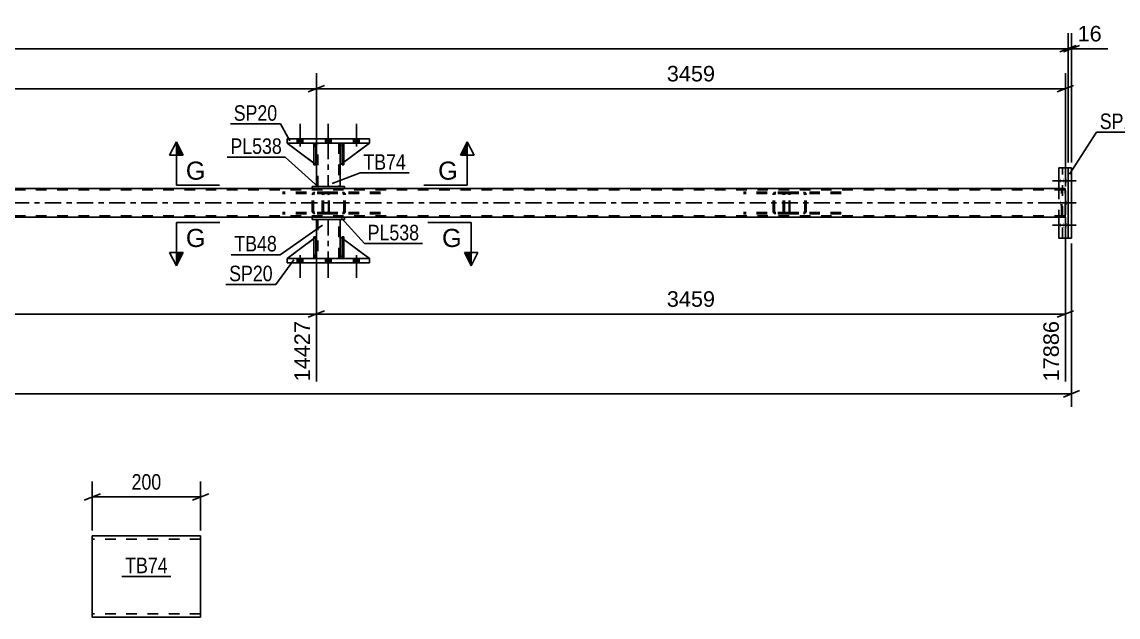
# Model space of a CAD drawing. Header units: millimetres. Extents: x 0 to 841, y 0 to 594.
# Drawn here: x 534.4 to 736.9, y 155.4 to 265.3 of the extents above; entities that cross this region are included whole.
import ezdxf

# ---------------------------------------------------------------- set-up
doc = ezdxf.new("R2010")
doc.units = ezdxf.units.MM
doc.linetypes.add('DXK_LINE_DOT2', pattern=[3.9198, 1.9599, -1.9599])
doc.linetypes.add('DXK_LINE_DOT3', pattern=[5.9187, 2.979, -0.9799, 0.9799, -0.9799])
doc.styles.add('Arial', font='ARIAL.TTF', dxfattribs={"height": 0.2})
doc.styles.add('Arial Narrow', font='ARIALN.TTF', dxfattribs={"height": 0.2})

# ---------------------------------------------------------------- blocks, each defined once
blk = doc.blocks.new('Part-318886624-4683 - 4663')
at = {"color": 2, "linetype": 'Continuous'}
for p, q in [((588.78, 242.89), (588.78, 242.29)), ((593.18, 242.89), (593.18, 242.29)), ((588.78, 238.89), (588.78, 234.89)), ((593.18, 238.89), (593.18, 234.89))]:
    blk.add_line(p, q, dxfattribs=at)
at = {"color": 7, "linetype": 'DXK_LINE_DOT2'}
for p, q in [((588.78, 242.89), (593.18, 242.89)), ((588.78, 242.29), (588.78, 238.89)), ((589.02, 234.89), (589.02, 242.89)), ((592.94, 242.89), (592.94, 234.89)), ((593.18, 242.29), (593.18, 238.89)), ((593.18, 234.89), (588.78, 234.89))]:
    blk.add_line(p, q, dxfattribs=at)
at = {"color": 7, "linetype": 'DXK_LINE_DOT3'}
blk.add_line((590.98, 242.89), (590.98, 234.89), dxfattribs=at)
blk = doc.blocks.new('Part-318886624-4684 - 4663')
at = {"color": 7, "linetype": 'DXK_LINE_DOT2'}
for p, q in [((593.18, 222.21), (593.18, 225.61)), ((593.18, 225.61), (598.58, 221.61)), ((593.78, 221.61), (593.18, 222.21)), ((598.58, 221.61), (593.78, 221.61))]:
    blk.add_line(p, q, dxfattribs=at)
blk = doc.blocks.new('Part-318886624-4685 - 4663')
at = {"color": 2, "linetype": 'Continuous'}
for p, q in [((593.18, 222.21), (593.18, 225.61)), ((593.18, 225.61), (593.54, 225.34)), ((598.58, 221.61), (593.86, 225.11)), ((593.54, 221.85), (593.18, 222.21))]:
    blk.add_line(p, q, dxfattribs=at)
at = {"color": 7, "linetype": 'DXK_LINE_DOT2'}
for p, q in [((593.86, 225.11), (593.54, 225.34)), ((593.54, 221.85), (593.78, 221.61)), ((593.78, 221.61), (598.58, 221.61))]:
    blk.add_line(p, q, dxfattribs=at)
blk = doc.blocks.new('Part-318886624-4750 - 4663')
at = {"color": 2, "linetype": 'Continuous'}
for p, q in [((588.66, 242.89), (588.34, 242.89)), ((588.34, 242.89), (588.34, 238.89)), ((588.66, 242.89), (588.66, 242.89)), ((588.66, 242.89), (588.66, 238.89)), ((588.66, 238.89), (588.34, 238.89))]:
    blk.add_line(p, q, dxfattribs=at)
at = {"color": 7, "linetype": 'DXK_LINE_DOT2'}
for p, q in [((588.34, 242.89), (588.34, 242.29)), ((588.34, 242.89), (588.34, 242.89)), ((588.66, 242.29), (588.34, 242.29)), ((588.34, 242.29), (588.34, 238.89)), ((588.66, 242.29), (588.66, 242.89)), ((588.66, 242.89), (588.66, 242.89)), ((588.66, 238.89), (588.66, 242.29))]:
    blk.add_line(p, q, dxfattribs=at)
blk = doc.blocks.new('Part-318886624-4693 - 4663')
at = {"color": 2, "linetype": 'Continuous'}
for p, q in [((588.78, 225.61), (588.78, 228.81)), ((593.18, 225.61), (593.18, 228.81)), ((588.78, 221.61), (588.78, 222.21)), ((593.18, 222.21), (593.18, 221.61))]:
    blk.add_line(p, q, dxfattribs=at)
at = {"color": 7, "linetype": 'DXK_LINE_DOT2'}
for p, q in [((593.18, 228.81), (588.78, 228.81)), ((589.02, 228.81), (589.02, 221.61)), ((592.94, 221.61), (592.94, 228.81)), ((588.78, 222.21), (588.78, 225.61)), ((593.18, 222.21), (593.18, 225.61)), ((593.18, 221.61), (588.78, 221.61))]:
    blk.add_line(p, q, dxfattribs=at)
at = {"color": 7, "linetype": 'DXK_LINE_DOT3'}
blk.add_line((590.98, 228.81), (590.98, 221.61), dxfattribs=at)
blk = doc.blocks.new('Part-318886624-4696 - 4663')
at = {"color": 7, "linetype": 'DXK_LINE_DOT2'}
for p, q in [((588.34, 242.29), (588.34, 242.89)), ((588.34, 242.89), (588.34, 242.89)), ((588.34, 242.89), (588.34, 238.89)), ((588.34, 242.89), (588.66, 242.89)), ((588.34, 238.89), (588.34, 242.29)), ((588.34, 242.29), (588.66, 242.29)), ((588.66, 242.89), (588.66, 242.29)), ((588.66, 238.89), (588.66, 242.89)), ((588.66, 242.29), (588.66, 238.89)), ((588.34, 238.89), (588.66, 238.89))]:
    blk.add_line(p, q, dxfattribs=at)
blk = doc.blocks.new('Part-318886624-4776 - 4663')
at = {"color": 7, "linetype": 'DXK_LINE_DOT2'}
for p, q in [((727.09, 234.25), (71.06, 234.25)), ((593.98, 234.49), (587.98, 234.49)), ((726.45, 234.01), (726.46, 234.19)), ((726.45, 229.69), (726.45, 234.01)), ((726.46, 234.19), (726.47, 234.35)), ((726.47, 234.35), (726.49, 234.45)), ((726.49, 234.45), (726.52, 234.49)), ((726.5, 234.18), (726.49, 234.1)), ((726.49, 234.1), (726.49, 234.01)), ((726.49, 229.69), (726.49, 234.01)), ((726.51, 234.23), (726.5, 234.18)), ((726.52, 234.25), (726.51, 234.23)), ((727.1, 234.23), (727.09, 234.25)), ((727.11, 234.18), (727.1, 234.23)), ((727.12, 234.1), (727.11, 234.18)), ((727.12, 234.01), (727.12, 234.1)), ((727.12, 229.69), (727.12, 234.01)), ((727.09, 229.45), (71.06, 229.45)), ((726.46, 229.5), (726.45, 229.69)), ((726.47, 229.35), (726.46, 229.5)), ((726.49, 229.24), (726.47, 229.35)), ((726.49, 229.69), (726.49, 229.59)), ((726.49, 229.59), (726.5, 229.52)), ((726.52, 229.21), (726.49, 229.24)), ((726.5, 229.52), (726.51, 229.46)), ((726.51, 229.46), (726.52, 229.45)), ((727.09, 229.45), (727.1, 229.46)), ((727.1, 229.46), (727.11, 229.52)), ((727.11, 229.52), (727.12, 229.59)), ((727.12, 229.59), (727.12, 229.69))]:
    blk.add_line(p, q, dxfattribs=at)
at = {"color": 2, "linetype": 'Continuous'}
for p, q in [((587.98, 234.49), (338.58, 234.49)), ((727.09, 234.49), (593.98, 234.49)), ((727.09, 234.49), (727.11, 234.45)), ((727.11, 234.45), (727.13, 234.35)), ((727.13, 234.35), (727.14, 234.19)), ((727.14, 234.19), (727.15, 234.01)), ((727.15, 229.69), (727.15, 234.01)), ((727.09, 229.21), (71.06, 229.21)), ((727.11, 229.24), (727.09, 229.21)), ((727.13, 229.35), (727.11, 229.24)), ((727.14, 229.5), (727.13, 229.35)), ((727.15, 229.69), (727.14, 229.5))]:
    blk.add_line(p, q, dxfattribs=at)
at = {"color": 7, "linetype": 'DXK_LINE_DOT3'}
blk.add_line((71.06, 231.85), (726.8, 231.85), dxfattribs=at)
blk = doc.blocks.new('Part-318886624-4721 - 4663')
at = {"color": 2, "linetype": 'Continuous'}
for p, q in [((583.38, 220.81), (583.38, 221.61)), ((583.38, 221.61), (598.58, 221.61)), ((598.58, 220.81), (583.38, 220.81)), ((598.58, 221.61), (598.58, 220.81))]:
    blk.add_line(p, q, dxfattribs=at)
blk = doc.blocks.new('Part-318886624-4722 - 4663')
at = {"color": 2, "linetype": 'Continuous'}
for p, q in [((593.86, 242.89), (593.54, 242.89)), ((593.54, 242.89), (593.54, 238.89)), ((593.86, 242.89), (593.86, 242.89)), ((593.86, 242.89), (593.86, 238.89)), ((593.86, 238.89), (593.54, 238.89))]:
    blk.add_line(p, q, dxfattribs=at)
at = {"color": 7, "linetype": 'DXK_LINE_DOT2'}
for p, q in [((593.54, 242.89), (593.54, 242.29)), ((593.54, 242.89), (593.54, 242.89)), ((593.86, 242.29), (593.54, 242.29)), ((593.54, 242.29), (593.54, 238.89)), ((593.86, 242.29), (593.86, 242.89)), ((593.86, 242.89), (593.86, 242.89)), ((593.86, 238.89), (593.86, 242.29))]:
    blk.add_line(p, q, dxfattribs=at)
blk = doc.blocks.new('Part-318886624-4922 - 4663')
at = {"color": 7, "linetype": 'DXK_LINE_DOT2'}
for p, q in [((593.78, 242.89), (593.18, 242.29)), ((593.18, 238.89), (598.58, 242.89)), ((593.18, 242.29), (593.18, 238.89)), ((598.58, 242.89), (593.78, 242.89))]:
    blk.add_line(p, q, dxfattribs=at)
blk = doc.blocks.new('Part-318886624-4738 - 4663')
at = {"color": 7, "linetype": 'DXK_LINE_DOT2'}
for p, q in [((590.86, 233.85), (582.54, 233.85)), ((590.86, 233.61), (582.54, 233.61)), ((588.06, 233.55), (588.02, 233.37)), ((588.02, 230.33), (588.02, 233.37)), ((588.27, 233.37), (588.29, 233.46)), ((588.27, 230.33), (588.27, 233.37)), ((588.29, 233.46), (588.35, 233.54)), ((588.52, 233.85), (588.33, 233.81)), ((588.35, 233.54), (588.43, 233.59)), ((588.43, 233.59), (588.52, 233.61)), ((589.87, 233.61), (589.87, 233.85)), ((590.96, 233.81), (590.86, 233.85)), ((590.86, 233.61), (590.91, 233.59)), ((590.91, 233.59), (590.96, 233.54)), ((591.05, 233.71), (590.96, 233.81)), ((590.96, 233.54), (590.98, 233.46)), ((590.98, 233.46), (590.99, 233.37)), ((590.99, 230.33), (590.99, 233.37)), ((591.11, 233.55), (591.05, 233.71)), ((591.13, 233.37), (591.11, 233.55)), ((591.13, 230.33), (591.13, 233.37)), ((590.86, 230.09), (582.54, 230.09)), ((590.86, 229.85), (582.54, 229.85)), ((588.02, 230.33), (588.06, 230.14)), ((588.29, 230.23), (588.27, 230.33)), ((588.35, 230.16), (588.29, 230.23)), ((588.33, 229.88), (588.52, 229.85)), ((588.43, 230.1), (588.35, 230.16)), ((588.52, 230.09), (588.43, 230.1)), ((589.87, 229.85), (589.87, 230.09)), ((590.91, 230.1), (590.86, 230.09)), ((590.86, 229.85), (590.96, 229.88)), ((590.96, 230.16), (590.91, 230.1)), ((590.98, 230.23), (590.96, 230.16)), ((590.96, 229.88), (591.05, 229.99)), ((590.99, 230.33), (590.98, 230.23)), ((591.05, 229.99), (591.11, 230.14)), ((591.11, 230.14), (591.13, 230.33))]:
    blk.add_line(p, q, dxfattribs=at)
for centre, start, end in [((588.51, 233.35), 111.1941, 156.1506), ((588.51, 230.34), 203.8494, 248.8059)]:
    blk.add_arc(centre, 0.492, start, end, dxfattribs=at)
blk = doc.blocks.new('Part-318886624-4803 - 4663')
at = {"color": 7, "linetype": 'DXK_LINE_DOT2'}
for p, q in [((588.34, 225.61), (588.66, 225.61)), ((588.34, 222.21), (588.34, 225.61)), ((588.34, 225.61), (588.34, 221.61)), ((588.66, 225.61), (588.66, 222.21)), ((588.66, 221.61), (588.66, 225.51)), ((588.66, 222.21), (588.34, 222.21)), ((588.34, 221.61), (588.34, 222.21)), ((588.66, 221.61), (588.34, 221.61)), ((588.66, 222.21), (588.66, 221.61)), ((588.66, 221.61), (588.66, 221.61))]:
    blk.add_line(p, q, dxfattribs=at)
blk = doc.blocks.new('Bolt-318886624-4740 - 4663')
at = {"linetype": 'Continuous'}
for points in [[(726.32, 235.95), (726.32, 235.85), (726.32, 235.77), (726.31, 235.69), (726.31, 235.62), (726.3, 235.56), (726.28, 235.53), (726.27, 235.51), (726.26, 235.51), (726.25, 235.53), (726.24, 235.56), (726.23, 235.62), (726.22, 235.69), (726.21, 235.77), (726.21, 235.85), (726.21, 235.95), (726.21, 236.04), (726.21, 236.12), (726.22, 236.2), (726.23, 236.27), (726.24, 236.33), (726.25, 236.36), (726.26, 236.38), (726.27, 236.38), (726.28, 236.36), (726.3, 236.33), (726.31, 236.27), (726.31, 236.2), (726.32, 236.12), (726.32, 236.04)], [(726.86, 235.95), (726.86, 235.85), (726.85, 235.77), (726.85, 235.69), (726.84, 235.62), (726.83, 235.56), (726.82, 235.53), (726.81, 235.51), (726.8, 235.51), (726.78, 235.53), (726.77, 235.56), (726.76, 235.62), (726.76, 235.69), (726.75, 235.77), (726.75, 235.85), (726.74, 235.95), (726.75, 236.04), (726.75, 236.12), (726.76, 236.2), (726.76, 236.27), (726.77, 236.33), (726.78, 236.36), (726.8, 236.38), (726.81, 236.38), (726.82, 236.36), (726.83, 236.33), (726.84, 236.27), (726.85, 236.2), (726.85, 236.12), (726.86, 236.04)], [(727.39, 235.95), (727.39, 235.85), (727.39, 235.77), (727.38, 235.69), (727.38, 235.62), (727.37, 235.56), (727.35, 235.53), (727.34, 235.51), (727.33, 235.51), (727.32, 235.53), (727.31, 235.56), (727.3, 235.62), (727.29, 235.69), (727.28, 235.77), (727.28, 235.85), (727.28, 235.95), (727.28, 236.04), (727.28, 236.12), (727.29, 236.2), (727.3, 236.27), (727.31, 236.33), (727.32, 236.36), (727.33, 236.38), (727.34, 236.38), (727.35, 236.36), (727.37, 236.33), (727.38, 236.27), (727.38, 236.2), (727.39, 236.12), (727.39, 236.04)], [(726.32, 231.85), (726.32, 231.75), (726.32, 231.67), (726.31, 231.59), (726.31, 231.52), (726.3, 231.46), (726.28, 231.43), (726.27, 231.41), (726.26, 231.41), (726.25, 231.43), (726.24, 231.46), (726.23, 231.52), (726.22, 231.59), (726.21, 231.67), (726.21, 231.75), (726.21, 231.85), (726.21, 231.94), (726.21, 232.02), (726.22, 232.1), (726.23, 232.17), (726.24, 232.23), (726.25, 232.26), (726.26, 232.28), (726.27, 232.28), (726.28, 232.26), (726.3, 232.23), (726.31, 232.17), (726.31, 232.1), (726.32, 232.02), (726.32, 231.94)], [(727.39, 231.85), (727.39, 231.75), (727.39, 231.67), (727.38, 231.59), (727.38, 231.52), (727.37, 231.46), (727.35, 231.43), (727.34, 231.41), (727.33, 231.41), (727.32, 231.43), (727.31, 231.46), (727.3, 231.52), (727.29, 231.59), (727.28, 231.67), (727.28, 231.75), (727.28, 231.85), (727.28, 231.94), (727.28, 232.02), (727.29, 232.1), (727.3, 232.17), (727.31, 232.23), (727.32, 232.26), (727.33, 232.28), (727.34, 232.28), (727.35, 232.26), (727.37, 232.23), (727.38, 232.17), (727.38, 232.1), (727.39, 232.02), (727.39, 231.94)], [(726.32, 227.75), (726.32, 227.65), (726.32, 227.57), (726.31, 227.49), (726.31, 227.42), (726.3, 227.36), (726.28, 227.33), (726.27, 227.31), (726.26, 227.31), (726.25, 227.33), (726.24, 227.36), (726.23, 227.42), (726.22, 227.49), (726.21, 227.57), (726.21, 227.65), (726.21, 227.75), (726.21, 227.84), (726.21, 227.92), (726.22, 228), (726.23, 228.07), (726.24, 228.13), (726.25, 228.16), (726.26, 228.18), (726.27, 228.18), (726.28, 228.16), (726.3, 228.13), (726.31, 228.07), (726.31, 228), (726.32, 227.92), (726.32, 227.84)], [(726.86, 227.75), (726.86, 227.65), (726.85, 227.57), (726.85, 227.49), (726.84, 227.42), (726.83, 227.36), (726.82, 227.33), (726.81, 227.31), (726.8, 227.31), (726.78, 227.33), (726.77, 227.36), (726.76, 227.42), (726.76, 227.49), (726.75, 227.57), (726.75, 227.65), (726.74, 227.75), (726.75, 227.84), (726.75, 227.92), (726.76, 228), (726.76, 228.07), (726.77, 228.13), (726.78, 228.16), (726.8, 228.18), (726.81, 228.18), (726.82, 228.16), (726.83, 228.13), (726.84, 228.07), (726.85, 228), (726.85, 227.92), (726.86, 227.84)], [(727.39, 227.75), (727.39, 227.65), (727.39, 227.57), (727.38, 227.49), (727.38, 227.42), (727.37, 227.36), (727.35, 227.33), (727.34, 227.31), (727.33, 227.31), (727.32, 227.33), (727.31, 227.36), (727.3, 227.42), (727.29, 227.49), (727.28, 227.57), (727.28, 227.65), (727.28, 227.75), (727.28, 227.84), (727.28, 227.92), (727.29, 228), (727.3, 228.07), (727.31, 228.13), (727.32, 228.16), (727.33, 228.18), (727.34, 228.18), (727.35, 228.16), (727.37, 228.13), (727.38, 228.07), (727.38, 228), (727.39, 227.92), (727.39, 227.84)]]:
    blk.add_hatch(color=1, dxfattribs=at).paths.add_polyline_path(points)
at = {"color": 1, "linetype": 'Continuous'}
for p, q in [((728.05, 235.95), (724.76, 235.95)), ((728.59, 235.95), (725.29, 235.95)), ((729.12, 235.95), (725.83, 235.95)), ((728.05, 231.85), (724.76, 231.85)), ((729.12, 231.85), (725.83, 231.85)), ((728.05, 227.75), (724.76, 227.75)), ((728.59, 227.75), (725.29, 227.75)), ((729.12, 227.75), (725.83, 227.75))]:
    blk.add_line(p, q, dxfattribs=at)
blk = doc.blocks.new('Part-318886624-4805 - 4663')
at = {"color": 2, "linetype": 'Continuous'}
for p, q in [((588.34, 221.61), (588.34, 225.61)), ((588.34, 225.61), (588.66, 225.61)), ((588.66, 221.61), (588.66, 225.61)), ((588.34, 221.61), (588.34, 221.61)), ((588.66, 221.61), (588.34, 221.61))]:
    blk.add_line(p, q, dxfattribs=at)
at = {"color": 7, "linetype": 'DXK_LINE_DOT2'}
for p, q in [((588.34, 225.61), (588.34, 222.21)), ((588.66, 222.21), (588.66, 225.61)), ((588.34, 222.21), (588.34, 221.61)), ((588.34, 222.21), (588.66, 222.21)), ((588.34, 221.61), (588.34, 221.61)), ((588.34, 221.61), (588.34, 221.61)), ((588.66, 221.61), (588.66, 222.21)), ((588.66, 221.61), (588.66, 221.61))]:
    blk.add_line(p, q, dxfattribs=at)
blk = doc.blocks.new('Bolt-318886624-4741 - 4663')
at = {"linetype": 'Continuous'}
for points in [[(586.3, 243.69), (585.26, 243.69), (585.26, 242.89), (586.3, 242.89)], [(586.3, 243.69), (585.26, 243.69), (585.26, 242.89), (586.3, 242.89)], [(586.3, 243.69), (585.26, 243.69), (585.26, 242.89), (586.3, 242.89)], [(591.5, 243.69), (590.46, 243.69), (590.46, 242.89), (591.5, 242.89)], [(591.5, 243.69), (590.46, 243.69), (590.46, 242.89), (591.5, 242.89)], [(596.7, 243.69), (595.66, 243.69), (595.66, 242.89), (596.7, 242.89)], [(596.7, 243.69), (595.66, 243.69), (595.66, 242.89), (596.7, 242.89)], [(596.7, 243.69), (595.66, 243.69), (595.66, 242.89), (596.7, 242.89)]]:
    blk.add_hatch(color=1, dxfattribs=at).paths.add_polyline_path(points)
at = {"color": 1, "linetype": 'Continuous'}
for p, q in [((585.78, 242.29), (585.78, 246.49)), ((585.78, 242.29), (585.78, 246.49)), ((585.78, 242.29), (585.78, 246.49)), ((590.98, 242.29), (590.98, 246.49)), ((590.98, 242.29), (590.98, 246.49)), ((596.18, 242.29), (596.18, 246.49)), ((596.18, 242.29), (596.18, 246.49)), ((596.18, 242.29), (596.18, 246.49)), ((585.26, 242.89), (585.26, 243.69)), ((585.26, 242.89), (585.26, 243.69)), ((585.26, 242.89), (585.26, 243.69)), ((586.3, 242.89), (586.3, 243.69)), ((586.3, 242.89), (586.3, 243.69)), ((586.3, 242.89), (586.3, 243.69)), ((590.46, 242.89), (590.46, 243.69)), ((590.46, 242.89), (590.46, 243.69)), ((591.5, 242.89), (591.5, 243.69)), ((591.5, 242.89), (591.5, 243.69)), ((595.66, 242.89), (595.66, 243.69)), ((595.66, 242.89), (595.66, 243.69)), ((595.66, 242.89), (595.66, 243.69)), ((596.7, 242.89), (596.7, 243.69)), ((596.7, 242.89), (596.7, 243.69)), ((596.7, 242.89), (596.7, 243.69))]:
    blk.add_line(p, q, dxfattribs=at)
blk = doc.blocks.new('Bolt-318886624-4800 - 4663')
at = {"linetype": 'Continuous'}
for points in [[(585.26, 220.81), (586.3, 220.81), (586.3, 221.61), (585.26, 221.61)], [(585.26, 220.81), (586.3, 220.81), (586.3, 221.61), (585.26, 221.61)], [(585.26, 220.81), (586.3, 220.81), (586.3, 221.61), (585.26, 221.61)], [(590.46, 220.81), (591.5, 220.81), (591.5, 221.61), (590.46, 221.61)], [(590.46, 220.81), (591.5, 220.81), (591.5, 221.61), (590.46, 221.61)], [(595.66, 220.81), (596.7, 220.81), (596.7, 221.61), (595.66, 221.61)], [(595.66, 220.81), (596.7, 220.81), (596.7, 221.61), (595.66, 221.61)], [(595.66, 220.81), (596.7, 220.81), (596.7, 221.61), (595.66, 221.61)]]:
    blk.add_hatch(color=1, dxfattribs=at).paths.add_polyline_path(points)
at = {"color": 1, "linetype": 'Continuous'}
for p, q in [((585.26, 221.61), (585.26, 220.81)), ((585.26, 221.61), (585.26, 220.81)), ((585.26, 221.61), (585.26, 220.81)), ((585.78, 222.21), (585.78, 218.01)), ((585.78, 222.21), (585.78, 218.01)), ((585.78, 222.21), (585.78, 218.01)), ((586.3, 221.61), (586.3, 220.81)), ((586.3, 221.61), (586.3, 220.81)), ((586.3, 221.61), (586.3, 220.81)), ((590.46, 221.61), (590.46, 220.81)), ((590.46, 221.61), (590.46, 220.81)), ((590.98, 222.21), (590.98, 218.01)), ((590.98, 222.21), (590.98, 218.01)), ((591.5, 221.61), (591.5, 220.81)), ((591.5, 221.61), (591.5, 220.81)), ((595.66, 221.61), (595.66, 220.81)), ((595.66, 221.61), (595.66, 220.81)), ((595.66, 221.61), (595.66, 220.81)), ((596.18, 222.21), (596.18, 218.01)), ((596.18, 222.21), (596.18, 218.01)), ((596.18, 222.21), (596.18, 218.01)), ((596.7, 221.61), (596.7, 220.81)), ((596.7, 221.61), (596.7, 220.81)), ((596.7, 221.61), (596.7, 220.81))]:
    blk.add_line(p, q, dxfattribs=at)
blk = doc.blocks.new('Part-318886624-4844 - 4663')
at = {"color": 7, "linetype": 'DXK_LINE_DOT2'}
for p, q in [((588.78, 238.89), (583.38, 242.89)), ((583.38, 242.89), (588.18, 242.89)), ((588.18, 242.89), (588.78, 242.29)), ((588.78, 242.29), (588.18, 242.89)), ((588.78, 242.29), (588.78, 238.89)), ((588.78, 242.29), (588.78, 242.29)), ((588.78, 242.29), (588.78, 238.89))]:
    blk.add_line(p, q, dxfattribs=at)
blk = doc.blocks.new('Part-318886624-4846 - 4663')
at = {"color": 7, "linetype": 'DXK_LINE_DOT2'}
for p, q in [((675.04, 233.55), (675, 233.37)), ((675, 230.33), (675, 233.37)), ((675.26, 233.37), (675.28, 233.46)), ((675.26, 230.33), (675.26, 233.37)), ((675.28, 233.46), (675.33, 233.54)), ((675.51, 233.85), (675.32, 233.81)), ((675.33, 233.54), (675.41, 233.59)), ((675.41, 233.59), (675.51, 233.61)), ((685.74, 233.85), (675.51, 233.85)), ((685.74, 233.61), (675.51, 233.61)), ((678.94, 233.81), (678.75, 233.85)), ((678.75, 233.61), (678.84, 233.59)), ((678.84, 233.59), (678.93, 233.54)), ((678.93, 233.54), (678.98, 233.46)), ((678.98, 233.46), (679, 233.37)), ((679, 230.33), (679, 233.37)), ((679.26, 233.37), (679.22, 233.55)), ((679.26, 230.33), (679.26, 233.37)), ((675, 230.33), (675.04, 230.14)), ((675.28, 230.23), (675.26, 230.33)), ((675.33, 230.16), (675.28, 230.23)), ((675.32, 229.88), (675.51, 229.85)), ((675.41, 230.1), (675.33, 230.16)), ((675.51, 230.09), (675.41, 230.1)), ((685.74, 230.09), (675.51, 230.09)), ((685.74, 229.85), (675.51, 229.85)), ((678.84, 230.1), (678.75, 230.09)), ((678.75, 229.85), (678.94, 229.88)), ((678.93, 230.16), (678.84, 230.1)), ((678.98, 230.23), (678.93, 230.16)), ((679, 230.33), (678.98, 230.23)), ((679.22, 230.14), (679.26, 230.33))]:
    blk.add_line(p, q, dxfattribs=at)
for centre, start, end in [((675.49, 233.35), 110.7583, 155.68), ((678.77, 233.35), 24.32, 69.2417), ((675.49, 230.35), 204.32, 249.2417), ((678.77, 230.35), 290.7583, 335.68)]:
    blk.add_arc(centre, 0.496, start, end, dxfattribs=at)
blk = doc.blocks.new('Part-318886624-4859 - 4663')
at = {"color": 7, "linetype": 'DXK_LINE_DOT2'}
for p, q in [((675.99, 233.85), (667.67, 233.85)), ((675.99, 233.61), (667.67, 233.61)), ((673.19, 233.55), (673.16, 233.37)), ((673.16, 230.33), (673.16, 233.37)), ((673.41, 233.37), (673.43, 233.46)), ((673.41, 230.33), (673.41, 233.37)), ((673.43, 233.46), (673.48, 233.54)), ((673.66, 233.85), (673.47, 233.81)), ((673.48, 233.54), (673.56, 233.59)), ((673.56, 233.59), (673.66, 233.61)), ((675, 233.61), (675, 233.85)), ((676.1, 233.81), (675.99, 233.85)), ((675.99, 233.61), (676.05, 233.59)), ((676.05, 233.59), (676.09, 233.54)), ((676.09, 233.54), (676.12, 233.46)), ((676.19, 233.71), (676.1, 233.81)), ((676.12, 233.46), (676.13, 233.37)), ((676.13, 230.33), (676.13, 233.37)), ((676.24, 233.55), (676.19, 233.71)), ((676.26, 233.37), (676.24, 233.55)), ((676.26, 230.33), (676.26, 233.37)), ((675.99, 230.09), (667.67, 230.09)), ((675.99, 229.85), (667.67, 229.85)), ((673.16, 230.33), (673.19, 230.14)), ((673.43, 230.23), (673.41, 230.33)), ((673.48, 230.16), (673.43, 230.23)), ((673.47, 229.88), (673.66, 229.85)), ((673.56, 230.1), (673.48, 230.16)), ((673.66, 230.09), (673.56, 230.1)), ((675, 229.85), (675, 230.09)), ((676.05, 230.1), (675.99, 230.09)), ((675.99, 229.85), (676.1, 229.88)), ((676.09, 230.16), (676.05, 230.1)), ((676.12, 230.23), (676.09, 230.16)), ((676.1, 229.88), (676.19, 229.99)), ((676.13, 230.33), (676.12, 230.23)), ((676.19, 229.99), (676.24, 230.14)), ((676.24, 230.14), (676.26, 230.33))]:
    blk.add_line(p, q, dxfattribs=at)
for centre, start, end in [((673.64, 233.35), 111.1941, 156.1506), ((673.64, 230.34), 203.8494, 248.8059)]:
    blk.add_arc(centre, 0.492, start, end, dxfattribs=at)
blk = doc.blocks.new('Part-318886624-4861 - 4663')
at = {"color": 2, "linetype": 'Continuous'}
for p, q in [((588.34, 225.28), (583.38, 221.61)), ((588.78, 225.61), (588.66, 225.51)), ((588.78, 222.21), (588.78, 225.61)), ((588.34, 221.76), (588.18, 221.61)), ((588.78, 222.21), (588.66, 222.08)), ((588.78, 222.21), (588.78, 222.21))]:
    blk.add_line(p, q, dxfattribs=at)
at = {"color": 7, "linetype": 'DXK_LINE_DOT2'}
for p, q in [((588.66, 225.51), (588.34, 225.28)), ((588.78, 222.21), (588.78, 225.61)), ((583.38, 221.61), (583.38, 221.61)), ((583.38, 221.61), (588.18, 221.61)), ((588.78, 222.21), (588.18, 221.61)), ((588.66, 222.08), (588.34, 221.76))]:
    blk.add_line(p, q, dxfattribs=at)
blk = doc.blocks.new('Part-318886624-4862 - 4663')
at = {"color": 7, "linetype": 'DXK_LINE_DOT2'}
for p, q in [((593.86, 225.61), (593.54, 225.61)), ((593.54, 222.21), (593.54, 225.61)), ((593.54, 225.61), (593.54, 221.61)), ((593.86, 225.61), (593.86, 222.21)), ((593.86, 221.61), (593.86, 225.61)), ((593.86, 222.21), (593.54, 222.21)), ((593.54, 221.61), (593.54, 222.21)), ((593.86, 221.61), (593.54, 221.61)), ((593.86, 222.21), (593.86, 221.61)), ((593.86, 221.61), (593.86, 221.61))]:
    blk.add_line(p, q, dxfattribs=at)
blk = doc.blocks.new('Part-318886624-4865 - 4663')
at = {"color": 2, "linetype": 'Continuous'}
for p, q in [((588.34, 239.22), (583.38, 242.89)), ((588.34, 242.73), (588.18, 242.89)), ((588.78, 242.29), (588.66, 242.41)), ((588.78, 242.29), (588.78, 242.29)), ((588.78, 238.89), (588.78, 242.29)), ((588.66, 238.98), (588.78, 238.89)), ((588.78, 238.89), (588.78, 238.89))]:
    blk.add_line(p, q, dxfattribs=at)
at = {"color": 7, "linetype": 'DXK_LINE_DOT2'}
for p, q in [((588.18, 242.89), (583.38, 242.89)), ((583.38, 242.89), (583.38, 242.89)), ((588.18, 242.89), (588.78, 242.29)), ((588.66, 242.41), (588.34, 242.73)), ((588.78, 242.29), (588.78, 238.89)), ((588.66, 238.98), (588.34, 239.22))]:
    blk.add_line(p, q, dxfattribs=at)
blk = doc.blocks.new('Part-318886624-4866 - 4663')
at = {"color": 7, "linetype": 'DXK_LINE_DOT2'}
for p, q in [((593.54, 242.29), (593.54, 242.89)), ((593.54, 242.89), (593.54, 242.89)), ((593.54, 242.89), (593.54, 238.89)), ((593.54, 242.89), (593.86, 242.89)), ((593.54, 238.89), (593.54, 242.29)), ((593.54, 242.29), (593.86, 242.29)), ((593.86, 242.89), (593.86, 242.29)), ((593.86, 238.89), (593.86, 242.89)), ((593.86, 242.29), (593.86, 238.89)), ((593.54, 238.89), (593.86, 238.89))]:
    blk.add_line(p, q, dxfattribs=at)
blk = doc.blocks.new('Part-318886624-4883 - 4663')
at = {"color": 7, "linetype": 'DXK_LINE_DOT2'}
for p, q in [((588.78, 225.61), (583.38, 221.61)), ((588.78, 222.21), (588.78, 225.61)), ((588.78, 225.61), (588.78, 222.21)), ((583.38, 221.61), (588.18, 221.61)), ((588.18, 221.61), (588.78, 222.21)), ((588.78, 222.21), (588.18, 221.61)), ((588.78, 222.21), (588.78, 222.21))]:
    blk.add_line(p, q, dxfattribs=at)
blk = doc.blocks.new('Part-318886624-4886 - 4663')
at = {"color": 2, "linetype": 'Continuous'}
for p, q in [((593.54, 221.61), (593.54, 225.61)), ((593.54, 225.61), (593.86, 225.61)), ((593.86, 221.61), (593.86, 225.61)), ((593.54, 221.61), (593.54, 221.61)), ((593.86, 221.61), (593.54, 221.61))]:
    blk.add_line(p, q, dxfattribs=at)
at = {"color": 7, "linetype": 'DXK_LINE_DOT2'}
for p, q in [((593.54, 225.61), (593.54, 222.21)), ((593.86, 222.21), (593.86, 225.61)), ((593.54, 222.21), (593.54, 221.61)), ((593.54, 222.21), (593.86, 222.21)), ((593.54, 221.61), (593.54, 221.61)), ((593.54, 221.61), (593.54, 221.61)), ((593.86, 221.61), (593.86, 222.21)), ((593.86, 221.61), (593.86, 221.61))]:
    blk.add_line(p, q, dxfattribs=at)
blk = doc.blocks.new('Part-318886624-4894 - 4663')
at = {"color": 2, "linetype": 'Continuous'}
for p, q in [((593.98, 229.21), (587.98, 229.21)), ((587.98, 229.21), (587.98, 228.81)), ((593.98, 229.21), (593.98, 228.81)), ((593.98, 228.81), (587.98, 228.81))]:
    blk.add_line(p, q, dxfattribs=at)
blk = doc.blocks.new('Part-318886624-4899 - 4663')
at = {"color": 2, "linetype": 'Continuous'}
for p, q in [((593.98, 234.89), (587.98, 234.89)), ((587.98, 234.89), (587.98, 234.49)), ((593.98, 234.49), (587.98, 234.49)), ((593.98, 234.89), (593.98, 234.49))]:
    blk.add_line(p, q, dxfattribs=at)
blk = doc.blocks.new('Part-318886624-4920 - 4663')
at = {"color": 2, "linetype": 'Continuous'}
for p, q in [((583.38, 242.89), (583.38, 243.69)), ((583.38, 243.69), (598.58, 243.69)), ((598.58, 243.69), (598.58, 242.89)), ((598.58, 242.89), (583.38, 242.89))]:
    blk.add_line(p, q, dxfattribs=at)
blk = doc.blocks.new('Part-318886624-4923 - 4663')
at = {"color": 2, "linetype": 'Continuous'}
for p, q in [((593.54, 242.64), (593.18, 242.29)), ((593.18, 242.29), (593.18, 238.89)), ((598.58, 242.89), (593.86, 239.39)), ((593.18, 238.89), (593.54, 239.15))]:
    blk.add_line(p, q, dxfattribs=at)
at = {"color": 7, "linetype": 'DXK_LINE_DOT2'}
for p, q in [((593.78, 242.89), (593.54, 242.64)), ((598.58, 242.89), (593.78, 242.89)), ((598.58, 242.89), (598.58, 242.89)), ((598.58, 242.89), (598.58, 242.89)), ((593.86, 239.39), (593.54, 239.15))]:
    blk.add_line(p, q, dxfattribs=at)
blk = doc.blocks.new('Part-318886624-4928 - 4663')
at = {"color": 2, "linetype": 'Continuous'}
for p, q in [((725.95, 238.35), (725.95, 234.49)), ((728.28, 238.35), (725.95, 238.35)), ((727.65, 225.35), (727.65, 238.35)), ((728.28, 225.35), (728.28, 238.35)), ((725.95, 225.35), (725.95, 229.21)), ((728.28, 225.35), (725.95, 225.35))]:
    blk.add_line(p, q, dxfattribs=at)
at = {"color": 7, "linetype": 'DXK_LINE_DOT2'}
for p, q in [((726.59, 225.35), (726.59, 238.35)), ((725.95, 234.49), (725.95, 229.21))]:
    blk.add_line(p, q, dxfattribs=at)
blk = doc.blocks.new('Part-318886624-4943 - 4663')
at = {"color": 7, "linetype": 'DXK_LINE_DOT2'}
for p, q in [((589.91, 233.55), (589.87, 233.37)), ((589.87, 230.33), (589.87, 233.37)), ((590.12, 233.37), (590.14, 233.46)), ((590.12, 230.33), (590.12, 233.37)), ((590.14, 233.46), (590.2, 233.54)), ((590.38, 233.85), (590.18, 233.81)), ((590.2, 233.54), (590.28, 233.59)), ((590.28, 233.59), (590.38, 233.61)), ((600.61, 233.85), (590.38, 233.85)), ((600.61, 233.61), (590.38, 233.61)), ((593.81, 233.81), (593.61, 233.85)), ((593.61, 233.61), (593.71, 233.59)), ((593.71, 233.59), (593.79, 233.54)), ((593.79, 233.54), (593.85, 233.46)), ((593.85, 233.46), (593.87, 233.37)), ((593.87, 230.33), (593.87, 233.37)), ((594.12, 233.37), (594.08, 233.55)), ((594.12, 230.33), (594.12, 233.37)), ((589.87, 230.33), (589.91, 230.14)), ((590.14, 230.23), (590.12, 230.33)), ((590.2, 230.16), (590.14, 230.23)), ((590.18, 229.88), (590.38, 229.85)), ((590.28, 230.1), (590.2, 230.16)), ((590.38, 230.09), (590.28, 230.1)), ((600.61, 230.09), (590.38, 230.09)), ((600.61, 229.85), (590.38, 229.85)), ((593.71, 230.1), (593.61, 230.09)), ((593.61, 229.85), (593.81, 229.88)), ((593.79, 230.16), (593.71, 230.1)), ((593.85, 230.23), (593.79, 230.16)), ((593.87, 230.33), (593.85, 230.23)), ((594.08, 230.14), (594.12, 230.33))]:
    blk.add_line(p, q, dxfattribs=at)
for centre, start, end in [((590.36, 233.35), 110.7583, 155.68), ((593.63, 233.35), 24.32, 69.2417), ((590.36, 230.35), 204.32, 249.2417), ((593.63, 230.35), 290.7583, 335.68)]:
    blk.add_arc(centre, 0.496, start, end, dxfattribs=at)
blk = doc.blocks.new('Part-318886624-6651 - 6646')
at = {"color": 2, "linetype": 'Continuous'}
for p, q in [((547.39, 170.38), (547.39, 169.18)), ((567.39, 170.38), (547.39, 170.38)), ((567.39, 170.38), (567.39, 170.29)), ((567.39, 170.29), (567.39, 169.18)), ((547.39, 156.12), (547.39, 169.18)), ((567.39, 155.38), (567.39, 169.18)), ((547.39, 155.47), (547.39, 156.12)), ((547.39, 155.38), (547.39, 155.47)), ((567.39, 155.38), (547.39, 155.38))]:
    blk.add_line(p, q, dxfattribs=at)
at = {"color": 7, "linetype": 'DXK_LINE_DOT2'}
for p, q in [((567.39, 169.78), (547.39, 169.78)), ((567.39, 169.18), (567.39, 170.03)), ((547.39, 156.12), (547.39, 155.73)), ((547.39, 155.98), (547.39, 156.03)), ((567.39, 155.98), (547.39, 155.98)), ((567.39, 155.98), (567.39, 156.03)), ((547.39, 155.38), (547.39, 155.38))]:
    blk.add_line(p, q, dxfattribs=at)
blk = doc.blocks.new('StraightDimension-318886624-5051 - 4663')
at = {"color": 7, "linetype": 'Continuous'}
for p, q in [((588.78, 235.89), (588.78, 255.79)), ((587.28, 252.34), (590.28, 253.54)), ((333.38, 252.94), (588.78, 252.94))]:
    blk.add_line(p, q, dxfattribs=at)
blk = doc.blocks.new('StraightDimension-318886624-5113 - 4663')
at = {"color": 7, "linetype": 'Continuous'}
for p, q in [((727.65, 239.35), (727.65, 263.18)), ((728.28, 239.35), (728.28, 263.18)), ((726.15, 259.73), (729.15, 260.93)), ((729.78, 260.93), (726.78, 259.73)), ((727.65, 260.33), (728.28, 260.33))]:
    blk.add_line(p, q, dxfattribs=at)
at = {"color": 0}
blk.add_wipeout([(734.46, 261.08), (734.46, 265.28), (728.81, 265.28), (728.81, 261.08)], dxfattribs=at)
at = {"color": 7, "linetype": 'Continuous'}
blk.add_line((728.28, 260.33), (734.98, 260.33), dxfattribs=at)
blk.add_line((728.28, 260.33), (734.98, 260.33), dxfattribs=at)
at = {"color": 3, "style": 'Arial'}
blk.add_text('16', height=2.865, dxfattribs=at).set_placement((729.41, 261.68))
blk = doc.blocks.new('StraightDimension-318886624-4957 - 4663')
at = {"color": 7, "linetype": 'Continuous'}
for p, q in [((728.28, 224.35), (728.28, 194.19)), ((61.8, 196.59), (728.28, 196.59)), ((726.78, 195.99), (729.78, 197.19))]:
    blk.add_line(p, q, dxfattribs=at)
blk = doc.blocks.new('StraightDimension-318886624-4995 - 4663')
at = {"color": 7, "linetype": 'Continuous'}
for p, q in [((588.78, 227.81), (588.78, 198.91)), ((333.38, 211.33), (588.78, 211.33)), ((587.28, 210.73), (590.28, 211.93))]:
    blk.add_line(p, q, dxfattribs=at)
at = {"color": 0, "linetype": 'Continuous'}
blk.add_wipeout([(588.18, 210.63), (583.98, 210.63), (583.98, 198.31), (588.18, 198.31)], dxfattribs=at)
at = {"color": 3, "linetype": 'Continuous', "style": 'Arial'}
blk.add_text('14427', height=2.865, rotation=90.0002, dxfattribs=at).set_placement((587.58, 198.91))
blk = doc.blocks.new('StraightDimension-318886624-5008 - 4663')
at = {"color": 7, "linetype": 'Continuous'}
for p, q in [((727.15, 229.24), (727.15, 198.91)), ((588.78, 227.81), (588.78, 198.91)), ((590.28, 211.93), (587.28, 210.73)), ((588.78, 211.33), (727.15, 211.33)), ((725.65, 210.73), (728.65, 211.93))]:
    blk.add_line(p, q, dxfattribs=at)
at = {"color": 0}
blk.add_wipeout([(663.01, 212.08), (663.01, 216.28), (652.92, 216.28), (652.92, 212.08)], dxfattribs=at)
at = {"color": 0, "linetype": 'Continuous'}
blk.add_wipeout([(726.55, 210.63), (722.35, 210.63), (722.35, 198.31), (726.55, 198.31)], dxfattribs=at)
at = {"color": 3, "style": 'Arial'}
blk.add_text('3459', height=2.865, dxfattribs=at).set_placement((653.52, 212.68))
at = {"color": 3, "linetype": 'Continuous', "style": 'Arial'}
blk.add_text('17886', height=2.865, rotation=90.0002, dxfattribs=at).set_placement((725.95, 198.91))
blk = doc.blocks.new('StraightDimension-318886624-5064 - 4663')
at = {"color": 7, "linetype": 'Continuous'}
for p, q in [((588.78, 235.89), (588.78, 255.79)), ((727.15, 234.88), (727.15, 255.79)), ((590.28, 253.54), (587.28, 252.34)), ((725.65, 252.34), (728.65, 253.54)), ((588.78, 252.94), (727.15, 252.94))]:
    blk.add_line(p, q, dxfattribs=at)
at = {"color": 0}
blk.add_wipeout([(663.01, 253.69), (663.01, 257.89), (652.92, 257.89), (652.92, 253.69)], dxfattribs=at)
at = {"color": 3, "style": 'Arial'}
blk.add_text('3459', height=2.865, dxfattribs=at).set_placement((653.52, 254.29))
blk = doc.blocks.new('StraightDimension-318886624-5105 - 4663')
at = {"color": 7, "linetype": 'Continuous'}
for p, q in [((727.65, 239.35), (727.65, 263.18)), ((62.44, 260.33), (727.65, 260.33)), ((726.15, 259.73), (729.15, 260.93))]:
    blk.add_line(p, q, dxfattribs=at)
blk = doc.blocks.new('StraightDimension-318886624-6653 - 6646')
at = {"color": 7, "linetype": 'Continuous'}
for p, q in [((547.39, 171.38), (547.39, 180.41)), ((567.39, 171.38), (567.39, 180.41)), ((548.89, 178.16), (545.89, 176.96)), ((547.39, 177.56), (567.39, 177.56)), ((565.89, 176.96), (568.89, 178.16))]:
    blk.add_line(p, q, dxfattribs=at)
at = {"color": 0}
blk.add_wipeout([(560.73, 178.31), (560.73, 182.51), (554.04, 182.51), (554.04, 178.31)], dxfattribs=at)
at = {"color": 3, "style": 'Arial Narrow'}
blk.add_text('200', height=2.863, dxfattribs=at).set_placement((554.64, 178.91))
blk = doc.blocks.new('Mark-318886624-4679 - 4663')
at = {"color": 0}
blk.add_wipeout([(605.33, 237.99), (605.33, 240.99), (597.47, 240.99), (597.47, 237.99)], dxfattribs=at)
blk.add_wipeout([(605.33, 237.99), (605.33, 240.99), (597.47, 240.99), (597.47, 237.99)], dxfattribs=at)
at = {"color": 30, "linetype": 'Continuous'}
for p, q in [((591.71, 235.45), (596.87, 237.39)), ((596.87, 237.39), (605.93, 237.39))]:
    blk.add_line(p, q, dxfattribs=at)
at = {"color": 3, "style": 'Arial Narrow'}
blk.add_text('TB74', height=2.863, dxfattribs=at).set_placement((597.47, 237.99))
blk = doc.blocks.new('Mark-318886624-4689 - 4663')
at = {"color": 0}
blk.add_wipeout([(581.48, 222.9), (581.48, 225.9), (573.63, 225.9), (573.63, 222.9)], dxfattribs=at)
blk.add_wipeout([(581.48, 222.9), (581.48, 225.9), (573.63, 225.9), (573.63, 222.9)], dxfattribs=at)
at = {"color": 30, "linetype": 'Continuous'}
for p in [(589.9, 227.75), (573.03, 222.3)]:
    blk.add_line(p, (582.08, 222.3), dxfattribs=at)
at = {"color": 3, "style": 'Arial Narrow'}
blk.add_text('TB48', height=2.863, dxfattribs=at).set_placement((573.63, 222.9))
blk = doc.blocks.new('Mark-318886624-4717 - 4663')
at = {"color": 0}
blk.add_wipeout([(580.71, 217.4), (580.71, 220.4), (572.67, 220.4), (572.67, 217.4)], dxfattribs=at)
blk.add_wipeout([(580.71, 217.4), (580.71, 220.4), (572.67, 220.4), (572.67, 217.4)], dxfattribs=at)
at = {"color": 30, "linetype": 'Continuous'}
for p in [(584.64, 221.33), (572.07, 216.8)]:
    blk.add_line(p, (581.31, 216.8), dxfattribs=at)
at = {"color": 3, "style": 'Arial Narrow'}
blk.add_text('SP20', height=2.863, dxfattribs=at).set_placement((572.67, 217.4))
blk = doc.blocks.new('Mark-318886624-4890 - 4663')
at = {"color": 0}
blk.add_wipeout([(607.77, 224.95), (607.77, 227.95), (598.26, 227.95), (598.26, 224.95)], dxfattribs=at)
blk.add_wipeout([(607.77, 224.95), (607.77, 227.95), (598.26, 227.95), (598.26, 224.95)], dxfattribs=at)
at = {"color": 30, "linetype": 'Continuous'}
for p, q in [((593.43, 229.03), (597.66, 224.35)), ((597.66, 224.35), (608.37, 224.35))]:
    blk.add_line(p, q, dxfattribs=at)
at = {"color": 3, "style": 'Arial Narrow'}
blk.add_text('PL538', height=2.863, dxfattribs=at).set_placement((598.26, 224.95))
blk = doc.blocks.new('Mark-318886624-4895 - 4663')
at = {"color": 0}
blk.add_wipeout([(582.4, 240.91), (582.4, 243.91), (572.9, 243.91), (572.9, 240.91)], dxfattribs=at)
blk.add_wipeout([(582.4, 240.91), (582.4, 243.91), (572.9, 243.91), (572.9, 240.91)], dxfattribs=at)
at = {"color": 30, "linetype": 'Continuous'}
for p in [(572.3, 240.31), (589.2, 234.79)]:
    blk.add_line(p, (583, 240.31), dxfattribs=at)
at = {"color": 3, "style": 'Arial Narrow'}
blk.add_text('PL538', height=2.863, dxfattribs=at).set_placement((572.9, 240.91))
blk = doc.blocks.new('Mark-318886624-4916 - 4663')
at = {"color": 0}
blk.add_wipeout([(581.55, 247.03), (581.55, 250.03), (573.51, 250.03), (573.51, 247.03)], dxfattribs=at)
blk.add_wipeout([(581.55, 247.03), (581.55, 250.03), (573.51, 250.03), (573.51, 247.03)], dxfattribs=at)
at = {"color": 30, "linetype": 'Continuous'}
for p in [(572.91, 246.43), (583.9, 243.29)]:
    blk.add_line(p, (582.15, 246.43), dxfattribs=at)
at = {"color": 3, "style": 'Arial Narrow'}
blk.add_text('SP20', height=2.863, dxfattribs=at).set_placement((573.51, 247.03))
blk = doc.blocks.new('Mark-318886624-4924 - 4663')
at = {"color": 0}
blk.add_wipeout([(741.55, 245.5), (741.55, 248.5), (733.51, 248.5), (733.51, 245.5)], dxfattribs=at)
blk.add_wipeout([(741.55, 245.5), (741.55, 248.5), (733.51, 248.5), (733.51, 245.5)], dxfattribs=at)
at = {"color": 30, "linetype": 'Continuous'}
for p, q in [((727.9, 237.18), (732.91, 244.9)), ((732.91, 244.9), (742.15, 244.9))]:
    blk.add_line(p, q, dxfattribs=at)
at = {"color": 3, "style": 'Arial Narrow'}
blk.add_text('SP19', height=2.863, dxfattribs=at).set_placement((733.51, 245.5))
blk = doc.blocks.new('SectionMark-318886624-5180 - 4663')
at = {"color": 6, "linetype": 'Continuous'}
for p, q in [((561.66, 240.65), (562.91, 243.15)), ((562.91, 235.15), (562.91, 243.15)), ((616.65, 235.15), (616.65, 243.15)), ((616.65, 243.15), (617.9, 240.65))]:
    blk.add_line(p, q, dxfattribs=at)
at = {"color": 0, "linetype": 'Continuous'}
for points in [[(568.29, 236.15), (568.29, 239.65), (564.66, 239.65), (564.66, 236.15)], [(614.9, 236.15), (614.9, 239.65), (611.27, 239.65), (611.27, 236.15)]]:
    blk.add_wipeout(points, dxfattribs=at)
at = {"linetype": 'Continuous'}
for points in [[(564.16, 240.65), (562.91, 240.65), (562.91, 243.15)], [(616.65, 240.65), (615.4, 240.65), (616.65, 243.15)]]:
    blk.add_hatch(color=6, dxfattribs=at).paths.add_polyline_path(points)
at = {"color": 6, "linetype": 'Continuous'}
for p, q in [((562.91, 243.15), (564.16, 240.65)), ((616.65, 243.15), (615.4, 240.65)), ((564.16, 240.65), (561.66, 240.65)), ((615.4, 240.65), (617.9, 240.65)), ((562.91, 235.15), (570.91, 235.15)), ((616.65, 235.15), (608.65, 235.15))]:
    blk.add_line(p, q, dxfattribs=at)
at = {"color": 3, "linetype": 'Continuous', "style": 'Arial'}
for p in [(564.66, 236.15), (611.27, 236.15)]:
    blk.add_text('G', height=3.34, dxfattribs=at).set_placement(p)
blk = doc.blocks.new('SectionMark-318886624-5182 - 4663')
at = {"color": 6, "linetype": 'Continuous'}
for p, q in [((562.92, 228.22), (562.92, 220.22)), ((617.37, 228.22), (617.37, 220.22)), ((562.92, 220.22), (561.67, 222.72)), ((618.62, 222.72), (617.37, 220.22))]:
    blk.add_line(p, q, dxfattribs=at)
at = {"color": 0, "linetype": 'Continuous'}
for points in [[(568.3, 223.72), (568.3, 227.22), (564.67, 227.22), (564.67, 223.72)], [(615.62, 223.72), (615.62, 227.22), (611.99, 227.22), (611.99, 223.72)]]:
    blk.add_wipeout(points, dxfattribs=at)
at = {"linetype": 'Continuous'}
for points in [[(562.92, 222.72), (564.17, 222.72), (562.92, 220.22)], [(616.12, 222.72), (617.37, 222.72), (617.37, 220.22)]]:
    blk.add_hatch(color=6, dxfattribs=at).paths.add_polyline_path(points)
at = {"color": 6, "linetype": 'Continuous'}
for p, q in [((562.92, 228.22), (570.92, 228.22)), ((617.37, 228.22), (609.37, 228.22)), ((564.17, 222.72), (561.67, 222.72)), ((562.92, 220.22), (564.17, 222.72)), ((616.12, 222.72), (618.62, 222.72)), ((617.37, 220.22), (616.12, 222.72))]:
    blk.add_line(p, q, dxfattribs=at)
at = {"color": 3, "linetype": 'Continuous', "style": 'Arial'}
for p in [(564.67, 223.72), (611.99, 223.72)]:
    blk.add_text('G', height=3.34, dxfattribs=at).set_placement(p)
blk = doc.blocks.new('Mark-318886624-6649 - 6646')
at = {"color": 0}
blk.add_wipeout([(561.31, 163.48), (561.31, 166.48), (553.46, 166.48), (553.46, 163.48)], dxfattribs=at)
blk.add_wipeout([(561.31, 163.48), (561.31, 166.48), (553.46, 166.48), (553.46, 163.48)], dxfattribs=at)
at = {"color": 30, "linetype": 'Continuous'}
blk.add_line((552.86, 162.88), (561.91, 162.88), dxfattribs=at)
at = {"color": 3, "style": 'Arial Narrow'}
blk.add_text('TB74', height=2.863, dxfattribs=at).set_placement((553.46, 163.48))

msp = doc.modelspace()

# ---------------------------------------------------------------- block references
for name in ['Bolt-318886624-4741 - 4663', 'Part-318886624-4920 - 4663', 'Part-318886624-4844 - 4663', 'Part-318886624-4865 - 4663', 'Part-318886624-4750 - 4663', 'Part-318886624-4696 - 4663', 'Part-318886624-4683 - 4663', 'Part-318886624-4922 - 4663', 'Part-318886624-4923 - 4663', 'Part-318886624-4722 - 4663', 'Part-318886624-4866 - 4663', 'Part-318886624-4928 - 4663', 'Bolt-318886624-4740 - 4663', 'Part-318886624-4776 - 4663', 'Part-318886624-4738 - 4663', 'Part-318886624-4899 - 4663', 'Part-318886624-4943 - 4663', 'Part-318886624-4859 - 4663', 'Part-318886624-4846 - 4663', 'Part-318886624-4894 - 4663', 'Part-318886624-4693 - 4663', 'Part-318886624-4861 - 4663', 'Part-318886624-4883 - 4663', 'Part-318886624-4803 - 4663', 'Part-318886624-4805 - 4663', 'Part-318886624-4684 - 4663', 'Part-318886624-4685 - 4663', 'Part-318886624-4862 - 4663', 'Part-318886624-4886 - 4663', 'Part-318886624-4721 - 4663', 'Bolt-318886624-4800 - 4663', 'Part-318886624-6651 - 6646']:
    msp.add_blockref(name, (0, 0))

# ---------------------------------------------------------------- next in the draw order: block references
for name in ['StraightDimension-318886624-5113 - 4663', 'StraightDimension-318886624-5051 - 4663', 'StraightDimension-318886624-4957 - 4663', 'StraightDimension-318886624-6653 - 6646', 'Mark-318886624-6649 - 6646']:
    msp.add_blockref(name, (0, 0))

# ---------------------------------------------------------------- next in the draw order: block references
for name in ['StraightDimension-318886624-5064 - 4663', 'StraightDimension-318886624-4995 - 4663']:
    msp.add_blockref(name, (0, 0))

# ---------------------------------------------------------------- next in the draw order: block references
for name in ['StraightDimension-318886624-5105 - 4663', 'StraightDimension-318886624-5008 - 4663']:
    msp.add_blockref(name, (0, 0))

# ---------------------------------------------------------------- next in the draw order: block references
for name in ['Mark-318886624-4924 - 4663', 'Mark-318886624-4895 - 4663', 'Mark-318886624-4679 - 4663', 'Mark-318886624-4890 - 4663', 'Mark-318886624-4689 - 4663']:
    msp.add_blockref(name, (0, 0))

# ---------------------------------------------------------------- next in the draw order: block references
for name in ['Mark-318886624-4916 - 4663', 'Mark-318886624-4717 - 4663']:
    msp.add_blockref(name, (0, 0))

# ---------------------------------------------------------------- next in the draw order: block references
for name in ['SectionMark-318886624-5180 - 4663', 'SectionMark-318886624-5182 - 4663']:
    msp.add_blockref(name, (0, 0))

doc.saveas('drawing.dxf')
